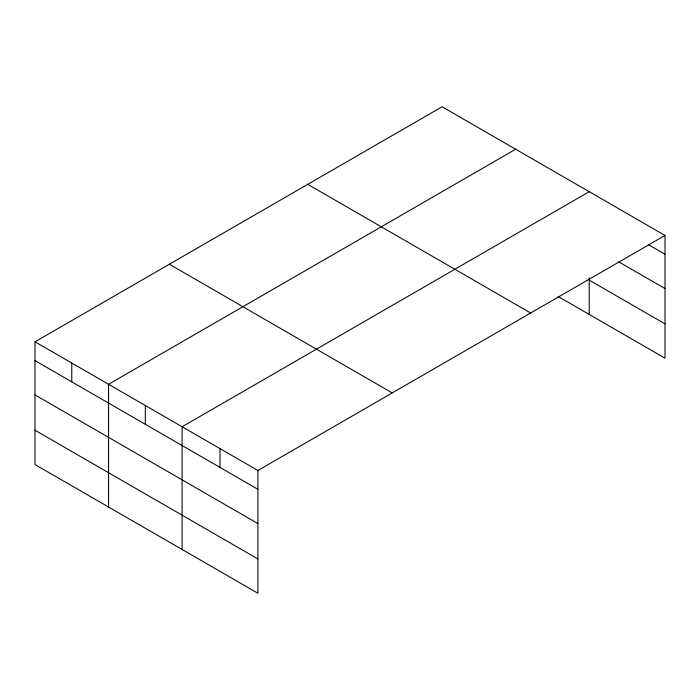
<?xml version="1.0" encoding="UTF-8"?>
<svg xmlns="http://www.w3.org/2000/svg" width="700" height="700" viewBox="0 0 700 700"><rect width="100%" height="100%" fill="white"/><g stroke="black" fill="none" stroke-linecap="round" stroke-linejoin="round"><path stroke-width="1.05" d="M558.101 296.467L665 358.19L665 235.445L442.111 106.767L35 341.81L35 464.555L257.889 593.233L257.889 470.496L35 341.81M515.664 149.231L108.553 384.274L108.553 507.019M589.216 191.695L182.105 426.746L182.105 549.483M257.889 470.496L665 235.445M648.366 244.632L665 254.24M618.791 261.861L665 288.54M589.216 280.131L665 323.881M307.764 184.336L530.653 313.014M169.347 264.25L392.236 392.928M35 360.605L257.889 489.282M35 394.905L257.889 523.591M35 430.246L257.889 558.933M589.216 277.988L589.216 314.431M219.992 448.621L219.992 467.407M145.329 405.51L145.329 424.305M71.776 363.046L71.776 381.832"/></g></svg>
